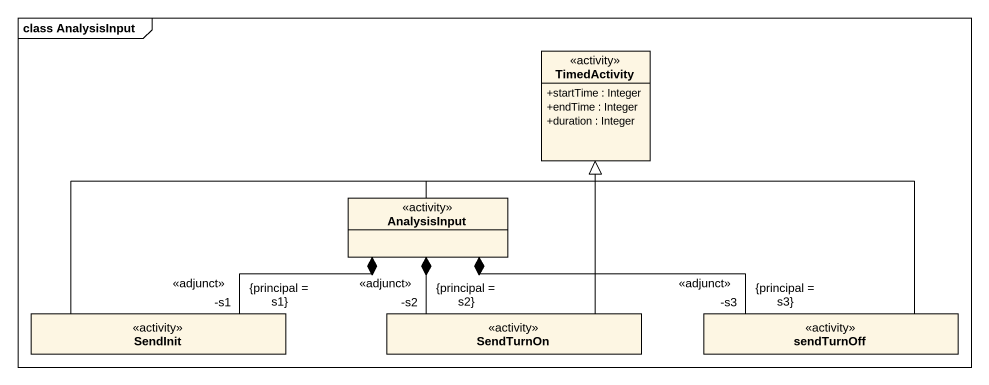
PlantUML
@startuml
mainframe class AnalysisInput
hide circle
hide empty members
skinparam classAttributeIconSize 0
class TimedActivity <<activity>> {
  +startTime : Integer
  +endTime : Integer
  +duration : Integer
}
class AnalysisInput <<activity>>
class SendInit <<activity>>
class SendTurnOn <<activity>>
class sendTurnOff <<activity>>
AnalysisInput -up-|> TimedActivity
AnalysisInput *-left- "-s1\n<<adjunct>>\n{principal = s1}" SendInit
AnalysisInput *-- "-s2\n<<adjunct>>\n{principal = s2}" SendTurnOn
AnalysisInput *-right- "<<adjunct>>\n{principal = s3}\n-s3" sendTurnOff
SendInit -right-|> TimedActivity
SendTurnOn -up-|> TimedActivity
sendTurnOff -up-|> TimedActivity
@enduml
